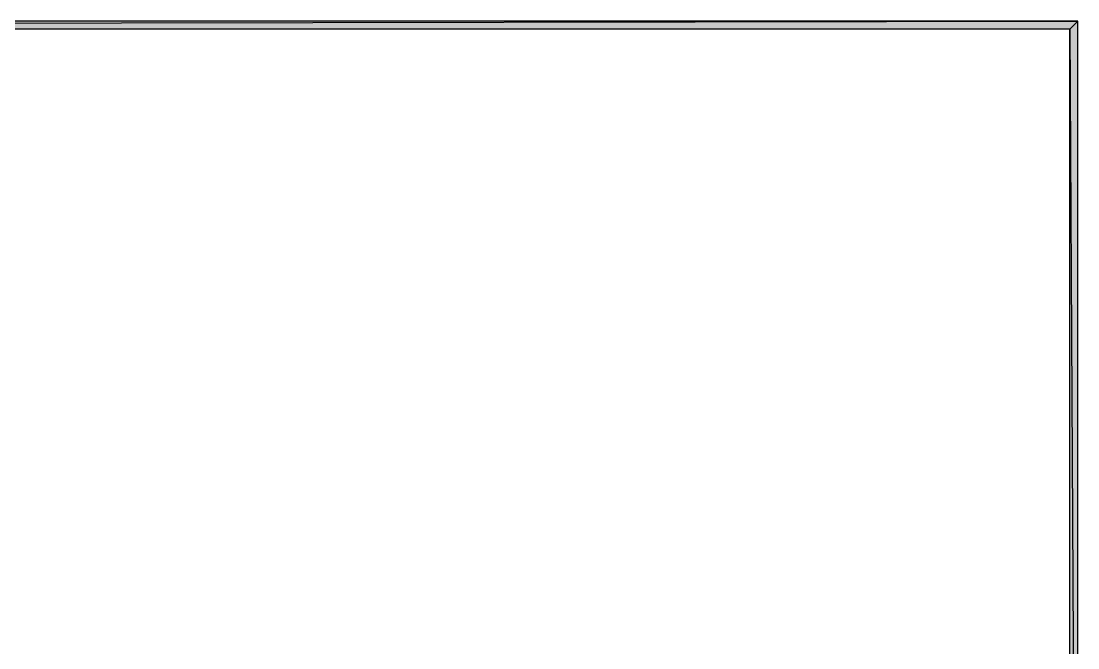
# Model space of a CAD drawing. Header units: millimetres. Extents: x 0 to 420, y 0 to 297.
# Drawn here: x 318.28 to 335.11, y 145.04 to 155.02 of the extents above; entities that cross this region are included whole.
import ezdxf

# ---------------------------------------------------------------- set-up
doc = ezdxf.new("R2010")
doc.units = ezdxf.units.MM
doc.layers.get('0').update_dxf_attribs({"linetype": 'CONTINUOUS'})

msp = doc.modelspace()

# ---------------------------------------------------------------- hatches: boundary and pattern name
at = {"true_color": 0x000007}
h = msp.add_hatch(color=0, dxfattribs=at)
h.paths.add_polyline_path([(261.874, 155.024667), (262.001, 154.897667), (335.110667, 155.024667)], flags=0)
h.paths.add_polyline_path([(262.001, 154.897667), (335.110667, 155.024667), (334.983667, 154.897667)], flags=0)
h.paths.add_polyline_path([(335.110667, 155.024667), (334.983667, 154.897667), (335.110667, 131.487333)], flags=0)
h.paths.add_polyline_path([(334.983667, 154.897667), (335.110667, 131.487333), (334.983667, 131.614333)], flags=0)
h.paths.add_polyline_path([(335.110667, 131.487333), (334.983667, 131.614333), (261.874, 131.487333)], flags=0)
h.paths.add_polyline_path([(334.983667, 131.614333), (261.874, 131.487333), (262.001, 131.614333)], flags=0)
h.paths.add_polyline_path([(261.874, 131.487333), (262.001, 131.614333), (261.874, 155.024667)], flags=0)
h.paths.add_polyline_path([(262.001, 131.614333), (261.874, 155.024667), (262.001, 154.897667)], flags=0)

# ---------------------------------------------------------------- linework, layer by layer
at = {"color": 0, "true_color": 0x000007}
for points in [[(261.874, 155.024667), (262.001, 154.897667), (335.110667, 155.024667)], [(262.001, 154.897667), (335.110667, 155.024667), (334.983667, 154.897667)], [(335.110667, 155.024667), (334.983667, 154.897667), (335.110667, 131.487333)], [(334.983667, 154.897667), (335.110667, 131.487333), (334.983667, 131.614333)]]:
    msp.add_lwpolyline(points, close=True, dxfattribs=at)

doc.saveas('drawing.dxf')
